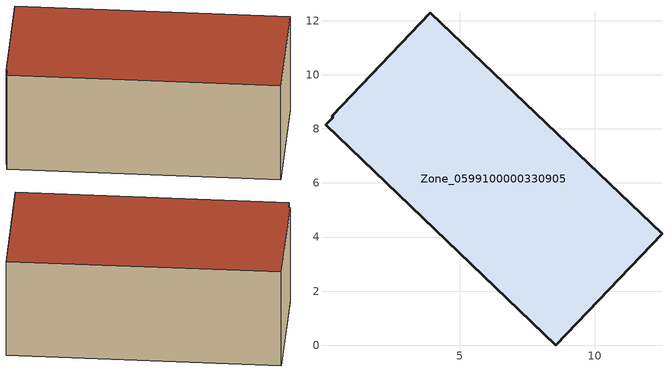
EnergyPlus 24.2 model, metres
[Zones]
Zone_0599100000330905
 floor ground (C_G): 0.32,8.43 0.28,8.47 3.92,12.29 12.48,4.12 8.55,0 0.04,8.14 z3.18
 wall outside (C_F): 8.55,0 12.48,4.12 3.92,12.29 0.28,8.47 0.32,8.43 0.04,8.14 8.55,0 z3.18:7.9
 roof outside (C_R): 0.32,8.43 0.04,8.14 8.55,0 12.48,4.12 3.92,12.29 0.28,8.47 z7.9
[BUILDING]
Pand.0599100000330905: North Axis=0; Terrain=City; Loads Convergence Tolerance Value=0.04; Temperature Convergence Tolerance Value=0.4; Solar Distribution=FullExterior; Maximum Number of Warmup Days=25; Minimum Number of Warmup Days=1
[Site:Location]
Rotterdam.The.Hague.AP_ZH_NLD Design_Conditions: Latitude=51.96; Longitude=4.45; Time Zone=1; Elevation=-4.5
[SITE:GROUNDTEMPERATURE:BUILDINGSURFACE]
18, 18, 18, 18, 18, 18, 18, 18, 18, 18, 18, 18
[MATERIAL] Thermal Absorptance=0.9; Solar Absorptance=0.7; Visible Absorptance=0.7
Name | Roughness | Thickness | Conductivity | Density | Specific Heat
G.TC.1975-1991 | MediumSmooth | 0.15 | 0.288461 | 540 | 1210
F.TC.1975-1991 | Rough | 0.3 | 0.230769 | 1920 | 840
R.TC.1975-1991 | MediumRough | 0.2 | 0.153846 | 1500 | 1000
[CONSTRUCTION]
C_G: G.TC.1975-1991
C_F: F.TC.1975-1991
C_R: R.TC.1975-1991
[ZONE]
Zone_0599100000330905: Type=1; Multiplier=1; Ceiling Height=Autocalculate; Volume=Autocalculate; Floor Area=autocalculate; Part of Total Floor Area=Yes
[ZONEINFILTRATION:DESIGNFLOWRATE]
Infil_Zone_0599100000330905: Zone or ZoneList or Space or SpaceList=Zone_0599100000330905; Schedule=AlwaysOn; Design Flow Rate Calculation Method=Flow/Area; Flow Rate per Floor Area=0.003; Constant Term Coefficient=1; Temperature Term Coefficient=0; Velocity Term Coefficient=0; Velocity Squared Term Coefficient=0
[HVACTEMPLATE:ZONE:IDEALLOADSAIRSYSTEM]
Zone_0599100000330905: Maximum Heating Supply Air Temperature=50; Minimum Cooling Supply Air Temperature=13; Maximum Heating Supply Air Humidity Ratio=0.0156; Minimum Cooling Supply Air Humidity Ratio=0.0077; Heating Limit=NoLimit; Cooling Limit=NoLimit; Dehumidification Control Type=ConstantSensibleHeatRatio; Cooling Sensible Heat Ratio=0.7; Dehumidification Setpoint=60; Humidification Control Type=None; Humidification Setpoint=30; Outdoor Air Method=None; Outdoor Air Flow Rate per Person=0.00944; Outdoor Air Flow Rate per Zone Floor Area=0; Outdoor Air Flow Rate per Zone=0; Demand Controlled Ventilation Type=None; Outdoor Air Economizer Type=NoEconomizer; Heat Recovery Type=None; Sensible Heat Recovery Effectiveness=0.7; Latent Heat Recovery Effectiveness=0.65
[ZONECONTROL:THERMOSTAT]
ThermostatControl_Zone_0599100000330905: Zone or ZoneList=Zone_0599100000330905; Control Type Schedule=DualSetpointControlType; Control 1=Thermostat_Zone_0599100000330905; Temperature Difference Between Cutout And Setpoint=0
[THERMOSTATSETPOINT:DUALSETPOINT]
Thermostat_Zone_0599100000330905: Heating Setpoint Temperature Schedule=HeatingSetpoint_Zone_0599100000330905; Cooling Setpoint Temperature Schedule=CoolingSetpoint_Zone_0599100000330905
[SCHEDULE:COMPACT]
HeatingSetpoint_Zone_0599100000330905: Through: 12/31, For: AllDays, Until: 24:00, 21
CoolingSetpoint_Zone_0599100000330905: Through: 12/31, For: AllDays, Until: 24:00, 24
DualSetpointControlType: Through: 12/31, For: AllDays, Until: 24:00, 4
AlwaysOn: Through: 12/31, For: AllDays, Until: 24:00, 1
